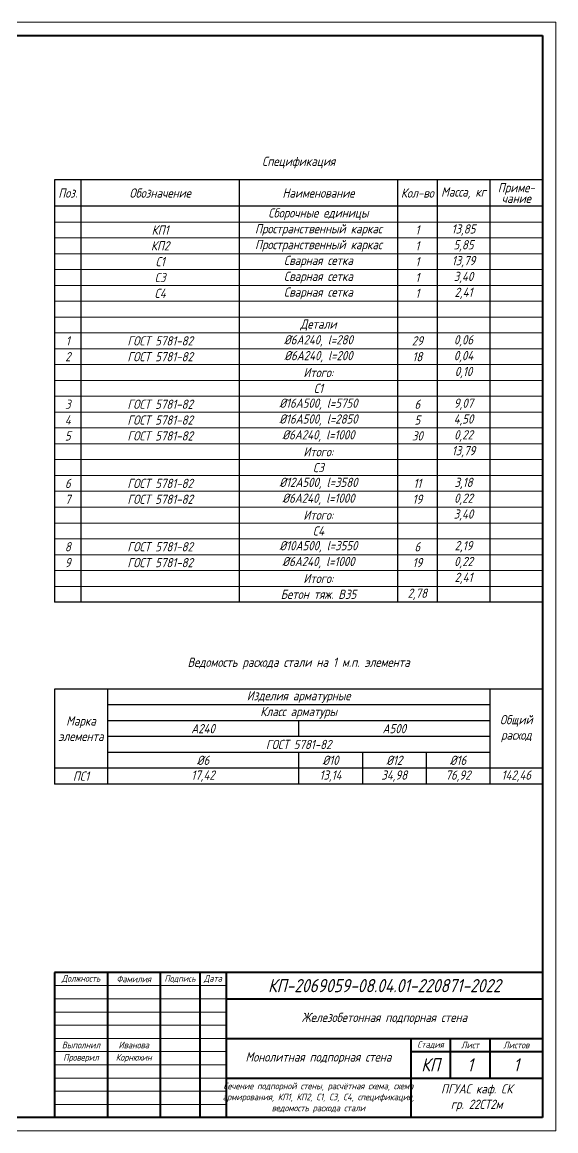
# Model space of a CAD drawing. Header units: millimetres. Extents: x -1004 to 900128, y -352756 to 107728.
# Drawn here: x 443078 to 463309, y -327091 to -285091 of the extents above; entities that cross this region are included whole.
import ezdxf

# ---------------------------------------------------------------- set-up
doc = ezdxf.new("R2010")
doc.units = ezdxf.units.MM
for name, color, linetype, lineweight in [('basic', 95, 'Continuous', 30), ('frame', 173, 'Continuous', 40), ('text', 13, 'Continuous', 20), ('thin', 153, 'Continuous', 18)]:
    doc.layers.add(name, color=color, linetype=linetype, lineweight=lineweight)
doc.styles.add('Structures', font='isocpeur.ttf', dxfattribs={"width": 0.85, "oblique": 15})
doc.styles.add('structures 2.5', font='isocpeur.ttf', dxfattribs={"width": 0.85, "oblique": 15, "height": 2.5})

msp = doc.modelspace()

# ---------------------------------------------------------------- linework, layer by layer
at = {"layer": 'basic'}
for p, q in [((462808.612, -291064.888), (444308.612, -291064.888)), ((444308.612, -291064.888), (444308.612, -307064.888)), ((445308.612, -291064.888), (445308.612, -307064.888)), ((451308.612, -291064.888), (451308.612, -307064.888)), ((457308.612, -291064.888), (457308.612, -307064.888)), ((458808.612, -291064.888), (458808.612, -307064.888)), ((460808.612, -291064.888), (460808.612, -307064.888)), ((462808.612, -292064.888), (444308.612, -292064.888)), ((462808.612, -307064.888), (444308.612, -307064.888)), ((462808.612, -310354.888), (444308.612, -310354.888)), ((444308.612, -310354.888), (444308.612, -313954.888)), ((446308.612, -310354.888), (446308.612, -313954.888)), ((460808.612, -310354.888), (460808.612, -313954.888)), ((460808.612, -310954.888), (446308.612, -310954.888)), ((460808.612, -311554.888), (446308.612, -311554.888)), ((453558.612, -311554.888), (453558.612, -312154.888)), ((460808.612, -312154.888), (446308.612, -312154.888)), ((460808.612, -312754.888), (446308.612, -312754.888)), ((453558.612, -312754.888), (453558.612, -313954.888)), ((455974.612, -312754.888), (455974.612, -313954.888)), ((458391.612, -312754.888), (458391.612, -313954.888)), ((462808.612, -313354.888), (444308.612, -313354.888)), ((462808.612, -313954.888), (444308.612, -313954.888))]:
    msp.add_line(p, q, dxfattribs=at)
at = {"layer": 'frame'}
for p, q in [((405908.612, -285591.489), (462808.612, -285591.489)), ((462808.612, -285591.489), (462808.612, -326591.489)), ((444308.612, -321091.489), (444308.612, -326591.489)), ((462808.612, -321091.489), (444308.612, -321091.489)), ((446308.612, -321091.489), (446308.612, -326591.489)), ((448308.612, -321091.489), (448308.612, -326591.489)), ((449808.612, -321091.489), (449808.612, -326591.489)), ((450808.612, -321091.489), (450808.612, -326591.489)), ((450808.612, -322091.489), (462808.612, -322091.489)), ((450808.612, -323591.489), (462808.612, -323591.489)), ((457808.612, -323591.489), (457808.612, -326591.489)), ((459308.612, -323591.489), (459308.612, -325091.489)), ((460808.612, -323591.489), (460808.612, -325091.489)), ((457808.612, -324091.489), (462808.612, -324091.489)), ((450808.612, -325091.489), (462808.612, -325091.489)), ((462808.612, -326591.489), (405908.612, -326591.489))]:
    msp.add_line(p, q, dxfattribs=at)
at = {"layer": 'thin'}
for p, q in [((403908.612, -285091.489), (463308.612, -285091.489)), ((463308.612, -285091.489), (463308.612, -327091.489)), ((462808.612, -292664.888), (444308.612, -292664.888)), ((462808.612, -293264.888), (444308.612, -293264.888)), ((462808.612, -293864.888), (444308.612, -293864.888)), ((462808.612, -294464.888), (444308.612, -294464.888)), ((462808.612, -295064.888), (444308.612, -295064.888)), ((462808.612, -295664.888), (444308.612, -295664.888)), ((462808.612, -296264.888), (444308.612, -296264.888)), ((462808.612, -296864.888), (444308.612, -296864.888)), ((462808.612, -297464.888), (444308.612, -297464.888)), ((462808.612, -298064.888), (444308.612, -298064.888)), ((462808.612, -298664.888), (444308.612, -298664.888)), ((462808.612, -299264.888), (444308.612, -299264.888)), ((462808.612, -299864.888), (444308.612, -299864.888)), ((462808.612, -300464.888), (444308.612, -300464.888)), ((462808.612, -301064.888), (444308.612, -301064.888)), ((462808.612, -301664.888), (444308.612, -301664.888)), ((462808.612, -302264.888), (444308.612, -302264.888)), ((462808.612, -302864.888), (444308.612, -302864.888)), ((462808.612, -303464.888), (444308.612, -303464.888)), ((462808.612, -304064.888), (444308.612, -304064.888)), ((462808.612, -304664.888), (444308.612, -304664.888)), ((462808.612, -305264.888), (444308.612, -305264.888)), ((462808.612, -305864.888), (444308.612, -305864.888)), ((462808.612, -306464.888), (444308.612, -306464.888)), ((450808.612, -321591.489), (444308.612, -321591.489)), ((450808.612, -322091.489), (444308.612, -322091.489)), ((450808.612, -322591.489), (444308.612, -322591.489)), ((450808.612, -323091.489), (444308.612, -323091.489)), ((450808.612, -323591.489), (444308.612, -323591.489)), ((450808.612, -324091.489), (444308.612, -324091.489)), ((450808.612, -324591.489), (444308.612, -324591.489)), ((450808.612, -325091.489), (444308.612, -325091.489)), ((450808.612, -325591.489), (444308.612, -325591.489)), ((450808.612, -326091.489), (444308.612, -326091.489)), ((463308.612, -327091.489), (403908.612, -327091.489))]:
    msp.add_line(p, q, dxfattribs=at)

# ---------------------------------------------------------------- texts
at = {"layer": 'text', "attachment_point": 5}
for s, insert, char_height, width, style in [('Спецификация', (453558.612, -290409.66), 350, 5622.78125, 'Structures'), ('Поз.', (444808.612, -291564.888), 350, 1000, 'Structures'), ('Обозначение', (448308.612, -291564.888), 350, 6000, 'Structures'), ('Наименование', (454308.612, -291564.888), 350, 6000, 'Structures'), ('Кол-во', (458058.612, -291564.888), 350, 1500, 'Structures'), ('Масса, кг', (459808.612, -291564.888), 350, 2000, 'Structures'), ('\\pxsm0.7;Приме-\\Pчание', (461808.612, -291564.888), 350, 2000, 'Structures'), ('Сборочные единицы', (454308.612, -292364.888), 350, 6000, 'Structures'), ('КП1', (448308.612, -292964.888), 350, 6000, 'Structures'), ('Пространственный каркас', (454308.612, -292964.888), 350, 6000, 'Structures'), ('1', (458058.612, -292964.888), 350, 1500, 'Structures'), ('13,85', (459808.612, -292964.888), 350, 2000, 'Structures'), ('КП2', (448308.612, -293564.888), 350, 6000, 'Structures'), ('Пространственный каркас', (454308.612, -293564.888), 350, 6000, 'Structures'), ('1', (458058.612, -293564.888), 350, 1500, 'Structures'), ('5,85', (459808.612, -293564.888), 350, 2000, 'Structures'), ('С1', (448308.612, -294164.888), 350, 6000, 'Structures'), ('Сварная сетка', (454308.612, -294164.888), 350, 6000, 'Structures'), ('1', (458058.612, -294164.888), 350, 1500, 'Structures'), ('13,79', (459808.612, -294164.888), 350, 2000, 'Structures'), ('С3', (448308.612, -294764.888), 350, 6000, 'Structures'), ('Сварная сетка', (454308.612, -294764.888), 350, 6000, 'Structures'), ('1', (458058.612, -294764.888), 350, 1500, 'Structures'), ('3,40', (459808.612, -294764.888), 350, 2000, 'Structures'), ('С4', (448308.612, -295364.888), 350, 6000, 'Structures'), ('Сварная сетка', (454308.612, -295364.888), 350, 6000, 'Structures'), ('1', (458058.612, -295364.888), 350, 1500, 'Structures'), ('2,41', (459808.612, -295364.888), 350, 2000, 'Structures'), ('Детали', (454308.612, -296564.888), 350, 6000, 'Structures'), ('1', (444808.612, -297164.888), 350, 1000, 'Structures'), ('ГОСТ 5781-82', (448308.612, -297164.888), 350, 6000, 'Structures'), ('%%C6А240, l=280', (454308.612, -297164.888), 350, 6000, 'Structures'), ('29', (458058.612, -297164.888), 350, 1500, 'Structures'), ('0,06', (459808.612, -297164.888), 350, 2000, 'Structures'), ('2', (444808.612, -297764.888), 350, 1000, 'Structures'), ('ГОСТ 5781-82', (448308.612, -297764.888), 350, 6000, 'Structures'), ('%%C6А240, l=200', (454308.612, -297764.888), 350, 6000, 'Structures'), ('18', (458058.612, -297764.888), 350, 1500, 'Structures'), ('0,04', (459808.612, -297764.888), 350, 2000, 'Structures'), ('Итого:', (454308.612, -298364.888), 350, 6000, 'Structures'), ('0,10', (459808.612, -298364.888), 350, 2000, 'Structures'), ('С1', (454308.612, -298964.888), 350, 6000, 'Structures'), ('3', (444808.612, -299564.888), 350, 1000, 'Structures'), ('ГОСТ 5781-82', (448308.612, -299564.888), 350, 6000, 'Structures'), ('%%C16А500, l=5750', (454308.612, -299564.888), 350, 6000, 'Structures'), ('6', (458058.612, -299564.888), 350, 1500, 'Structures'), ('9,07', (459808.612, -299564.888), 350, 2000, 'Structures'), ('4', (444808.612, -300164.888), 350, 1000, 'Structures'), ('ГОСТ 5781-82', (448308.612, -300164.888), 350, 6000, 'Structures'), ('%%C16А500, l=2850', (454308.612, -300164.888), 350, 6000, 'Structures'), ('5', (458058.612, -300164.888), 350, 1500, 'Structures'), ('4,50', (459808.612, -300164.888), 350, 2000, 'Structures'), ('5', (444808.612, -300764.888), 350, 1000, 'Structures'), ('ГОСТ 5781-82', (448308.612, -300764.888), 350, 6000, 'Structures'), ('%%C6А240, l=1000', (454308.612, -300764.888), 350, 6000, 'Structures'), ('30', (458058.612, -300764.888), 350, 1500, 'Structures'), ('0,22', (459808.612, -300764.888), 350, 2000, 'Structures'), ('Итого:', (454308.612, -301364.888), 350, 6000, 'Structures'), ('13,79', (459808.612, -301364.888), 350, 2000, 'Structures'), ('С3', (454308.612, -301964.888), 350, 6000, 'Structures'), ('6', (444808.612, -302564.888), 350, 1000, 'Structures'), ('ГОСТ 5781-82', (448308.612, -302564.888), 350, 6000, 'Structures'), ('%%C12А500, l=3580', (454308.612, -302564.888), 350, 6000, 'Structures'), ('11', (458058.612, -302564.888), 350, 1500, 'Structures'), ('3,18', (459808.612, -302564.888), 350, 2000, 'Structures'), ('7', (444808.612, -303164.888), 350, 1000, 'Structures'), ('ГОСТ 5781-82', (448308.612, -303164.888), 350, 6000, 'Structures'), ('%%C6А240, l=1000', (454308.612, -303164.888), 350, 6000, 'Structures'), ('19', (458058.612, -303164.888), 350, 1500, 'Structures'), ('0,22', (459808.612, -303164.888), 350, 2000, 'Structures'), ('Итого:', (454308.612, -303764.888), 350, 6000, 'Structures'), ('3,40', (459808.612, -303764.888), 350, 2000, 'Structures'), ('С4', (454308.612, -304364.888), 350, 6000, 'Structures'), ('8', (444808.612, -304964.888), 350, 1000, 'Structures'), ('ГОСТ 5781-82', (448308.612, -304964.888), 350, 6000, 'Structures'), ('%%C10А500, l=3550', (454308.612, -304964.888), 350, 6000, 'Structures'), ('6', (458058.612, -304964.888), 350, 1500, 'Structures'), ('2,19', (459808.612, -304964.888), 350, 2000, 'Structures'), ('9', (444808.612, -305564.888), 350, 1000, 'Structures'), ('ГОСТ 5781-82', (448308.612, -305564.888), 350, 6000, 'Structures'), ('%%C6А240, l=1000', (454308.612, -305564.888), 350, 6000, 'Structures'), ('19', (458058.612, -305564.888), 350, 1500, 'Structures'), ('0,22', (459808.612, -305564.888), 350, 2000, 'Structures'), ('Итого:', (454308.612, -306164.888), 350, 6000, 'Structures'), ('2,41', (459808.612, -306164.888), 350, 2000, 'Structures'), ('Бетон тяж. B35', (454308.612, -306764.888), 350, 6000, 'Structures'), ('2,78', (458058.612, -306764.888), 350, 1500, 'Structures'), ('Ведомость расхода стали на 1 м.п. элемента', (453558.612, -309387.371), 350, 9598.9197, 'Structures'), ('Изделия арматурные', (453558.612, -310654.888), 350, 14500, 'Structures'), ('Класс арматуры', (453558.612, -311254.888), 350, 14500, 'Structures'), ('Марка элемента', (445308.612, -311854.888), 350, 2000, 'Structures'), ('Общий расход', (461808.612, -311854.888), 350, 2000, 'Structures'), ('А240', (449933.612, -311854.888), 350, 7250, 'Structures'), ('А500', (457183.612, -311854.888), 350, 7250, 'Structures'), ('ГОСТ 5781-82', (453558.612, -312454.888), 350, 14500, 'Structures'), ('%%C6', (449933.612, -313054.888), 350, 7250, 'Structures'), ('%%C10', (454766.612, -313054.888), 350, 2416, 'Structures'), ('%%C12', (457182.612, -313054.888), 350, 2416, 'Structures'), ('%%C16', (459599.612, -313054.888), 350, 2416, 'Structures'), ('ПС1', (445308.612, -313654.888), 350, 2000, 'Structures'), ('17,42', (449933.612, -313654.888), 350, 7250, 'Structures'), ('13,14', (454766.612, -313654.888), 350, 2416, 'Structures'), ('34,98', (457182.612, -313654.888), 350, 2416, 'Structures'), ('76,92', (459599.612, -313654.888), 350, 2416, 'Structures'), ('142,46', (461808.612, -313654.888), 350, 2000, 'Structures'), ('Должность', (445308.612, -321341.489), 250, 1859.40606, 'structures 2.5'), ('Фамилия', (447308.612, -321341.489), 250, 1812.24194, 'structures 2.5'), ('Подпись', (449058.612, -321341.489), 250, 1359.18156, 'structures 2.5'), ('Дата', (450308.612, -321341.489), 250, 882.53911, 'structures 2.5'), ('КП-2069059-08.04.01-220871-2022', (456808.612, -321591.489), 500, 11741.42873, 'structures 2.5'), ('Железобетонная подпорная стена', (456808.612, -322841.489), 350, 12000, 'Structures'), ('Выполнил', (445308.612, -323841.489), 250, 1859.40647, 'structures 2.5'), ('Иванова', (447308.612, -323841.489), 250, 2000, 'Structures'), ('Стадия', (458558.612, -323841.489), 250, 1352.9954, 'structures 2.5'), ('Лист', (460058.612, -323841.489), 250, 1306.04815, 'structures 2.5'), ('Листов', (461808.612, -323841.489), 250, 1733.57299, 'structures 2.5'), ('Проверил', (445308.612, -324341.489), 250, 1882.98853, 'structures 2.5'), ('Корнюхин', (447308.612, -324341.489), 250, 2000, 'Structures'), ('Монолитная подпорная стена', (454308.612, -324341.489), 350, 7000, 'Structures'), ('КП', (458558.612, -324591.489), 500, 1329.52177, 'structures 2.5'), ('1', (460058.612, -324591.489), 500, 1376.46862, 'structures 2.5'), ('1', (461808.612, -324591.489), 500, 1780.52024, 'structures 2.5'), ('Сечение подпорной стены, расчётная схема, схема армирования, КП1, КП2, С1, С3, С4, спецификация, ведомость расхода стали', (454308.612, -325841.489), 250, 6914.26293, 'structures 2.5'), ('ПГУАС каф. СК \\Pгр. 22СТ2м', (460308.612, -325841.489), 350, 4533.45828, 'structures 2.5')]:
    msp.add_mtext(s, dxfattribs=dict(at, insert=insert, char_height=char_height, width=width, style=style))

doc.saveas('drawing.dxf')
